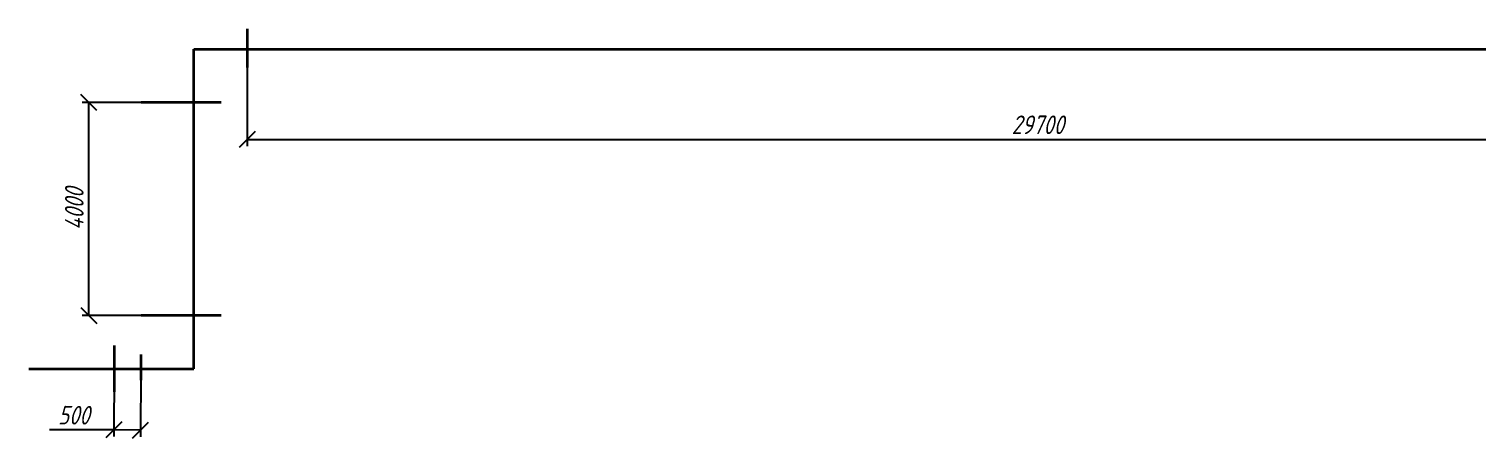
# Model space of a CAD drawing. Header units: millimetres. Extents: x 1114 to 8235, y 637 to 5441.
# Drawn here: x 3198.5 to 3470.5, y 2495.5 to 2572.3 of the extents above; entities that cross this region are included whole.
import ezdxf

# ---------------------------------------------------------------- set-up
doc = ezdxf.new("R2010")
doc.units = ezdxf.units.MM
doc.styles.add('GOST', font='gost.shx', dxfattribs={"oblique": 15})
doc.dimstyles.new('М 1 к 100', dxfattribs={"dimtxt": 3.5, "dimasz": 3, "dimexe": 1.25, "dimexo": 0, "dimgap": 1, "dimtad": 1, "dimdec": 0, "dimlfac": 100, "dimtxsty": 'GOST', "dimblk": 'OBLIQUE', "dimcen": 5, "dimclrd": 256, "dimclre": 256, "dimclrt": 256, "dimazin": 2, "dimtfac": 1, "dimtdec": 0, "dimtmove": 0, "dimatfit": 3, "dimldrblk": 'NONE', "dimfxl": 0, "dimlwd": -1, "dimlwe": -1, "dimarcsym": 0})

# ---------------------------------------------------------------- blocks, each defined once
blk = doc.blocks.new('_Oblique')
at = {"color": 0, "linetype": 'ByBlock', "lineweight": -2}
blk.add_line((-0.5, -0.5), (0.5, 0.5), dxfattribs=at)
blk = doc.blocks.new('*D295')
at = {"transparency": 16777216}
for p, q in [((3214.46, 2508.56), (3214.41, 2495.81)), ((3219.46, 2508.54), (3219.41, 2495.79)), ((3214.42, 2497.06), (3202.32, 2497.1)), ((3219.42, 2497.04), (3214.42, 2497.06))]:
    blk.add_line(p, q, dxfattribs=at)
at = {"layer": 'Defpoints', "color": 0, "lineweight": 35, "transparency": 16777216}
for p in [(3214.46, 2508.56), (3219.46, 2508.54), (3214.42, 2497.06)]:
    blk.add_point(p, dxfattribs=at)
at = {"transparency": 16777216, "xscale": 3, "yscale": 3, "zscale": 3}
for p, rotation in [((3214.42, 2497.06), 179.8070591155527), ((3219.42, 2497.04), 359.8070591155528)]:
    blk.add_blockref('_Oblique', p, dxfattribs=dict(at, rotation=rotation))
at = {"lineweight": 35, "transparency": 16777216, "insert": (3206.88, 2499.83), "char_height": 3.5, "attachment_point": 5, "rotation": 359.8071, "style": 'GOST'}
blk.add_mtext('500', dxfattribs=at)
blk = doc.blocks.new('_None')
blk = doc.blocks.new('*D296')
at = {"transparency": 16777216}
for p, q in [((3229.46, 2558.54), (3208.47, 2558.54)), ((3209.72, 2518.54), (3209.72, 2558.54)), ((3229.46, 2518.54), (3208.47, 2518.54))]:
    blk.add_line(p, q, dxfattribs=at)
at = {"layer": 'Defpoints', "color": 0, "lineweight": 35, "transparency": 16777216}
for p in [(3209.72, 2558.54), (3229.46, 2558.54), (3229.46, 2518.54)]:
    blk.add_point(p, dxfattribs=at)
at = {"transparency": 16777216, "xscale": 3, "yscale": 3, "zscale": 3}
for p, rotation in [((3209.72, 2558.54), 90), ((3209.72, 2518.54), 270)]:
    blk.add_blockref('_Oblique', p, dxfattribs=dict(at, rotation=rotation))
at = {"lineweight": 35, "transparency": 16777216, "insert": (3206.97, 2538.54), "char_height": 3.5, "attachment_point": 5, "rotation": 90, "style": 'GOST'}
blk.add_mtext('4000', dxfattribs=at)
blk = doc.blocks.new('*D300')
at = {"transparency": 16777216}
for p, q in [((3239.46, 2568.69), (3239.46, 2550.33)), ((3536.46, 2568.69), (3536.46, 2550.33)), ((3239.46, 2551.58), (3536.46, 2551.58))]:
    blk.add_line(p, q, dxfattribs=at)
at = {"layer": 'Defpoints', "color": 0, "lineweight": 35, "transparency": 16777216}
for p in [(3239.46, 2568.69), (3536.46, 2568.69), (3536.46, 2551.58)]:
    blk.add_point(p, dxfattribs=at)
at = {"transparency": 16777216, "xscale": 3, "yscale": 3, "zscale": 3, "rotation": 180}
blk.add_blockref('_Oblique', (3239.46, 2551.58), dxfattribs=at)
at = {"transparency": 16777216, "xscale": 3, "yscale": 3, "zscale": 3}
blk.add_blockref('_Oblique', (3536.46, 2551.58), dxfattribs=at)
at = {"lineweight": 35, "transparency": 16777216, "insert": (3387.96, 2554.33), "char_height": 3.5, "attachment_point": 5, "style": 'GOST'}
blk.add_mtext('29700', dxfattribs=at)

msp = doc.modelspace()

# ---------------------------------------------------------------- linework, layer by layer
at = {"color": 18, "lineweight": 35, "true_color": 0x000000}
for p, q in [((3239.456, 2572.311), (3239.456, 2565.079)), ((3229.456, 2508.542), (3229.456, 2568.542)), ((3229.456, 2568.542), (3546.456, 2568.542)), ((3234.559, 2558.542), (3219.525, 2558.542)), ((3234.559, 2518.542), (3219.525, 2518.542)), ((3214.456, 2512.894), (3214.456, 2504.224)), ((3219.456, 2511.203), (3219.456, 2506.384)), ((3198.456, 2508.542), (3229.456, 2508.542))]:
    msp.add_line(p, q, dxfattribs=at)

# ---------------------------------------------------------------- dimensions: what is measured, and where the dimension line sits
for p1, p2, distance, picture, middle in [((3239.456, 2568.695), (3536.456, 2568.695), -17.118, '*D300', (3387.956, 2554.327)), ((3229.456, 2518.542), (3229.456, 2558.542), 19.735, '*D296', (3206.972, 2538.542)), ((3219.456, 2508.542), (3214.456, 2508.559), 11.501, '*D295', (3206.877, 2499.833))]:
    dim = msp.add_aligned_dim(p1=p1, p2=p2, distance=distance, dimstyle='М 1 к 100', dxfattribs=at)
    dim.commit()
    dim.dimension.update_dxf_attribs({"geometry": picture, "text_midpoint": middle})

doc.saveas('drawing.dxf')
